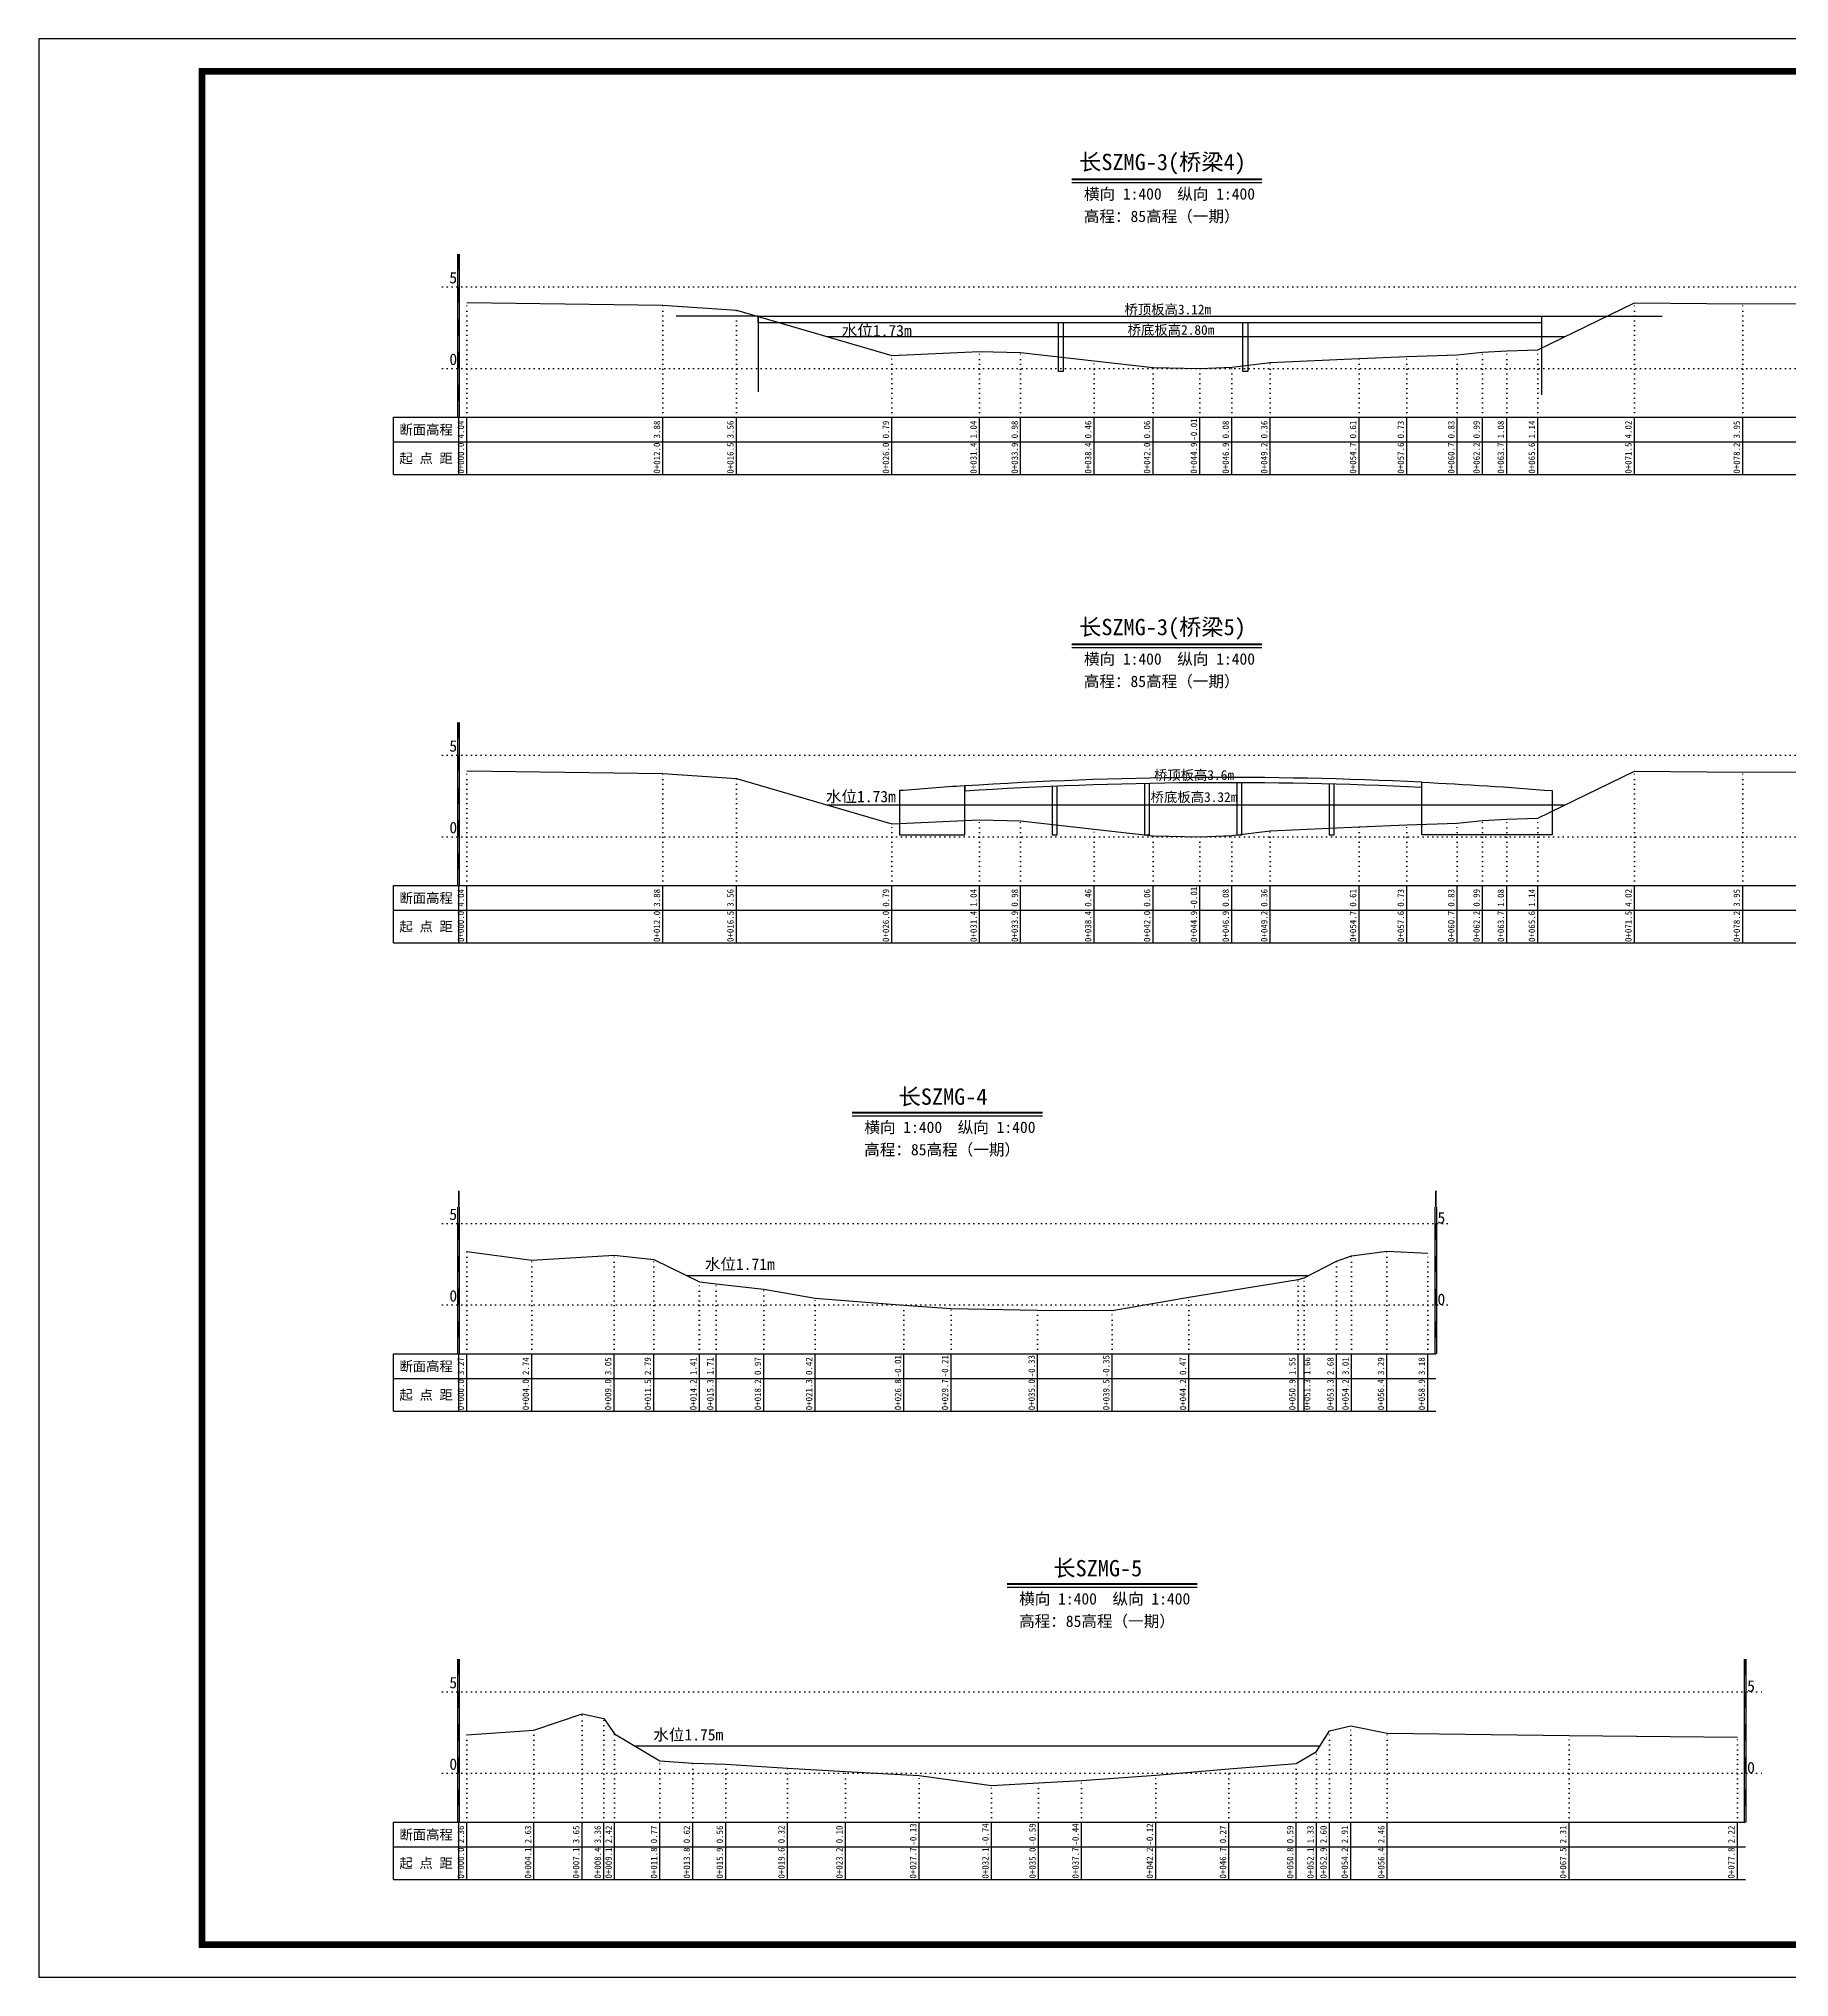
# Model space of a CAD drawing. Header units: millimetres. Extents: x 519117 to 520888, y 3371934 to 3372231.
# Drawn here: x 519566.9 to 519835, y 3371934.2 to 3372231.2 of the extents above; entities that cross this region are included whole.
import ezdxf
from ezdxf.enums import TextEntityAlignment as Align

# ---------------------------------------------------------------- set-up
doc = ezdxf.new("R2010")
doc.units = ezdxf.units.MM
doc.header["$LTSCALE"] = 0.4
doc.header["$MEASUREMENT"] = 0
doc.linetypes.add('X4', pattern=[1.6, 0, -1.6])
for name, color, linetype in [('DMX', 1, 'Continuous'), ('zdm1', 5, 'Continuous'), ('ZDMT5', 3, 'Continuous'), ('图框', 7, 'Continuous'), ('断面名称', 5, 'Continuous'), ('桥梁', 7, 'Continuous'), ('比例尺', 3, 'Continuous'), ('水位', 7, 'Continuous')]:
    doc.layers.add(name, color=color, linetype=linetype)
doc.styles.add('HDM', font='fangsong_GB2312.ttf')

msp = doc.modelspace()

# ---------------------------------------------------------------- linework, layer by layer
at = {"layer": 'DMX', "linetype": 'Continuous', "flags": 128}
for points in [[(519632.46, 3372190.77), (519662.48, 3372190.37), (519673.73, 3372189.57), (519697.56, 3372182.65), (519710.98, 3372183.27), (519717.28, 3372183.12), (519728.53, 3372181.82), (519737.56, 3372180.82), (519744.73, 3372180.65), (519749.61, 3372180.87), (519755.51, 3372181.57), (519769.11, 3372182.2), (519776.43, 3372182.5), (519784.16, 3372182.75), (519788.03, 3372183.15), (519791.76, 3372183.37), (519796.51, 3372183.52), (519811.28, 3372190.72), (519827.88, 3372190.55), (519846.88, 3372190.6)], [(519632.46, 3372119.02), (519662.48, 3372118.62), (519673.73, 3372117.82), (519697.56, 3372110.9), (519710.98, 3372111.52), (519717.28, 3372111.37), (519728.53, 3372110.07), (519737.56, 3372109.07), (519744.73, 3372108.9), (519749.61, 3372109.12), (519755.51, 3372109.82), (519769.11, 3372110.45), (519776.43, 3372110.75), (519784.16, 3372111), (519788.03, 3372111.4), (519791.76, 3372111.62), (519796.51, 3372111.77), (519811.28, 3372118.97), (519827.88, 3372118.8), (519846.88, 3372118.85)], [(519632.46, 3372045.35), (519642.38, 3372044.02), (519655.01, 3372044.8), (519661.08, 3372044.15), (519668.06, 3372040.7), (519670.66, 3372040.41), (519677.93, 3372039.6), (519685.78, 3372038.22), (519699.41, 3372037.15), (519706.61, 3372036.65), (519719.88, 3372036.35), (519731.31, 3372036.3), (519743.06, 3372038.35), (519759.81, 3372041.05), (519760.71, 3372041.32), (519765.66, 3372043.87), (519767.96, 3372044.7), (519773.38, 3372045.4), (519779.63, 3372045.12)], [(519632.46, 3371971.32), (519642.73, 3371972), (519650.11, 3371974.55), (519653.41, 3371973.82), (519655.08, 3371971.47), (519662.03, 3371967.35), (519667.06, 3371966.97), (519672.11, 3371966.82), (519681.56, 3371966.22), (519690.43, 3371965.67), (519701.73, 3371965.1), (519712.81, 3371963.57), (519720.01, 3371963.95), (519726.61, 3371964.32), (519737.98, 3371965.12), (519749.18, 3371966.1), (519759.48, 3371966.9), (519762.58, 3371968.75), (519764.58, 3371971.92), (519767.83, 3371972.7), (519773.43, 3371971.57), (519801.28, 3371971.2), (519827.06, 3371970.97)]]:
    msp.add_lwpolyline(points, dxfattribs=at)
at = {"layer": 'zdm1', "linetype": 'Continuous'}
for p, q in [((519631.08, 3372173.17), (519631.08, 3372198.17)), ((519631.33, 3372173.17), (519631.33, 3372198.17)), ((519621.21, 3372173.17), (519632.46, 3372173.17)), ((519621.21, 3372164.42), (519621.21, 3372173.17)), ((519631.21, 3372164.42), (519631.21, 3372173.17)), ((519632.46, 3372173.17), (519848.13, 3372173.17)), ((519621.21, 3372169.42), (519848.13, 3372169.42)), ((519621.21, 3372164.42), (519848.13, 3372164.42)), ((519631.08, 3372101.42), (519631.08, 3372126.42)), ((519631.33, 3372101.42), (519631.33, 3372126.42)), ((519621.21, 3372101.42), (519632.46, 3372101.42)), ((519621.21, 3372092.67), (519621.21, 3372101.42)), ((519631.21, 3372092.67), (519631.21, 3372101.42)), ((519632.46, 3372101.42), (519848.13, 3372101.42)), ((519621.21, 3372097.67), (519848.13, 3372097.67)), ((519621.21, 3372092.67), (519848.13, 3372092.67)), ((519631.08, 3372029.67), (519631.08, 3372052.17)), ((519631.33, 3372029.67), (519631.33, 3372052.17)), ((519780.76, 3372029.67), (519780.76, 3372052.17)), ((519781.01, 3372029.67), (519781.01, 3372052.17)), ((519621.21, 3372020.92), (519621.21, 3372029.67)), ((519621.21, 3372029.67), (519632.46, 3372029.67)), ((519631.21, 3372020.92), (519631.21, 3372029.67)), ((519632.46, 3372029.67), (519780.88, 3372029.67)), ((519621.21, 3372025.92), (519780.88, 3372025.92)), ((519621.21, 3372020.92), (519780.88, 3372020.92)), ((519631.08, 3371957.92), (519631.08, 3371982.92)), ((519631.33, 3371957.92), (519631.33, 3371982.92)), ((519828.18, 3371957.92), (519828.18, 3371982.92)), ((519828.43, 3371957.92), (519828.43, 3371982.92)), ((519621.21, 3371949.17), (519621.21, 3371957.92)), ((519621.21, 3371957.92), (519632.46, 3371957.92)), ((519631.21, 3371949.17), (519631.21, 3371957.92)), ((519632.46, 3371957.92), (519828.31, 3371957.92)), ((519621.21, 3371954.17), (519828.31, 3371954.17)), ((519621.21, 3371949.17), (519828.31, 3371949.17))]:
    msp.add_line(p, q, dxfattribs=at)
at = {"layer": 'zdm1', "linetype": 'X4'}
for p, q in [((519628.71, 3372193.17), (519850.63, 3372193.17)), ((519628.71, 3372180.67), (519850.63, 3372180.67)), ((519628.71, 3372121.42), (519850.63, 3372121.42)), ((519628.71, 3372108.92), (519850.63, 3372108.92)), ((519628.71, 3372049.67), (519783.38, 3372049.67)), ((519628.71, 3372037.17), (519783.38, 3372037.17)), ((519628.71, 3371977.92), (519830.81, 3371977.92)), ((519628.71, 3371965.42), (519830.81, 3371965.42))]:
    msp.add_line(p, q, dxfattribs=at)
at = {"layer": 'zdm1', "linetype": 'Continuous', "flags": 128}
for points in [[(519631.21, 3372195.67, 0.25, 0.25, 0), (519631.21, 3372198.17, 0.25, 0.25, 0)], [(519631.21, 3372190.67, 0.25, 0.25, 0), (519631.21, 3372193.17, 0.25, 0.25, 0)], [(519631.21, 3372185.67, 0.25, 0.25, 0), (519631.21, 3372188.17, 0.25, 0.25, 0)], [(519631.21, 3372180.67, 0.25, 0.25, 0), (519631.21, 3372183.17, 0.25, 0.25, 0)], [(519631.21, 3372175.67, 0.25, 0.25, 0), (519631.21, 3372178.17, 0.25, 0.25, 0)], [(519631.21, 3372123.92, 0.25, 0.25, 0), (519631.21, 3372126.42, 0.25, 0.25, 0)], [(519631.21, 3372118.92, 0.25, 0.25, 0), (519631.21, 3372121.42, 0.25, 0.25, 0)], [(519631.21, 3372113.92, 0.25, 0.25, 0), (519631.21, 3372116.42, 0.25, 0.25, 0)], [(519631.21, 3372108.92, 0.25, 0.25, 0), (519631.21, 3372111.42, 0.25, 0.25, 0)], [(519631.21, 3372103.92, 0.25, 0.25, 0), (519631.21, 3372106.42, 0.25, 0.25, 0)], [(519631.21, 3372052.17, 0.25, 0.25, 0), (519631.21, 3372054.67, 0.25, 0.25, 0)], [(519780.88, 3372052.17, 0.25, 0.25, 0), (519780.88, 3372054.67, 0.25, 0.25, 0)], [(519631.21, 3372047.17, 0.25, 0.25, 0), (519631.21, 3372049.67, 0.25, 0.25, 0)], [(519780.88, 3372047.17, 0.25, 0.25, 0), (519780.88, 3372049.67, 0.25, 0.25, 0)], [(519631.21, 3372042.17, 0.25, 0.25, 0), (519631.21, 3372044.67, 0.25, 0.25, 0)], [(519780.88, 3372042.17, 0.25, 0.25, 0), (519780.88, 3372044.67, 0.25, 0.25, 0)], [(519631.21, 3372037.17, 0.25, 0.25, 0), (519631.21, 3372039.67, 0.25, 0.25, 0)], [(519780.88, 3372037.17, 0.25, 0.25, 0), (519780.88, 3372039.67, 0.25, 0.25, 0)], [(519631.21, 3372032.17, 0.25, 0.25, 0), (519631.21, 3372034.67, 0.25, 0.25, 0)], [(519780.88, 3372032.17, 0.25, 0.25, 0), (519780.88, 3372034.67, 0.25, 0.25, 0)], [(519631.21, 3371980.42, 0.25, 0.25, 0), (519631.21, 3371982.92, 0.25, 0.25, 0)], [(519828.31, 3371980.42, 0.25, 0.25, 0), (519828.31, 3371982.92, 0.25, 0.25, 0)], [(519631.21, 3371975.42, 0.25, 0.25, 0), (519631.21, 3371977.92, 0.25, 0.25, 0)], [(519828.31, 3371975.42, 0.25, 0.25, 0), (519828.31, 3371977.92, 0.25, 0.25, 0)], [(519631.21, 3371970.42, 0.25, 0.25, 0), (519631.21, 3371972.92, 0.25, 0.25, 0)], [(519828.31, 3371970.42, 0.25, 0.25, 0), (519828.31, 3371972.92, 0.25, 0.25, 0)], [(519631.21, 3371965.42, 0.25, 0.25, 0), (519631.21, 3371967.92, 0.25, 0.25, 0)], [(519828.31, 3371965.42, 0.25, 0.25, 0), (519828.31, 3371967.92, 0.25, 0.25, 0)], [(519631.21, 3371960.42, 0.25, 0.25, 0), (519631.21, 3371962.92, 0.25, 0.25, 0)], [(519828.31, 3371960.42, 0.25, 0.25, 0), (519828.31, 3371962.92, 0.25, 0.25, 0)]]:
    msp.add_lwpolyline(points, format="xyseb", dxfattribs=at)
at = {"layer": 'ZDMT5', "linetype": 'X4'}
for p, q in [((519632.46, 3372173.17), (519632.46, 3372190.77)), ((519662.48, 3372173.17), (519662.48, 3372190.37)), ((519673.73, 3372173.17), (519673.73, 3372189.57)), ((519811.28, 3372173.17), (519811.28, 3372190.72)), ((519827.88, 3372173.17), (519827.88, 3372190.55)), ((519697.56, 3372173.17), (519697.56, 3372182.65)), ((519710.98, 3372173.17), (519710.98, 3372183.27)), ((519717.28, 3372173.17), (519717.28, 3372183.12)), ((519784.16, 3372173.17), (519784.16, 3372182.75)), ((519788.03, 3372173.17), (519788.03, 3372183.15)), ((519791.76, 3372173.17), (519791.76, 3372183.37)), ((519796.51, 3372173.17), (519796.51, 3372183.52)), ((519728.53, 3372173.17), (519728.53, 3372181.82)), ((519737.56, 3372173.17), (519737.56, 3372180.82)), ((519744.73, 3372173.17), (519744.73, 3372180.65)), ((519749.61, 3372173.17), (519749.61, 3372180.87)), ((519755.51, 3372173.17), (519755.51, 3372181.57)), ((519769.11, 3372173.17), (519769.11, 3372182.2)), ((519776.43, 3372173.17), (519776.43, 3372182.5)), ((519632.46, 3372101.42), (519632.46, 3372119.02)), ((519662.48, 3372101.42), (519662.48, 3372118.62)), ((519673.73, 3372101.42), (519673.73, 3372117.82)), ((519811.28, 3372101.42), (519811.28, 3372118.97)), ((519827.88, 3372101.42), (519827.88, 3372118.8)), ((519710.98, 3372101.42), (519710.98, 3372111.52)), ((519717.28, 3372101.42), (519717.28, 3372111.37)), ((519788.03, 3372101.42), (519788.03, 3372111.4)), ((519791.76, 3372101.42), (519791.76, 3372111.62)), ((519796.51, 3372101.42), (519796.51, 3372111.77)), ((519697.56, 3372101.42), (519697.56, 3372110.9)), ((519728.53, 3372101.42), (519728.53, 3372110.07)), ((519737.56, 3372101.42), (519737.56, 3372109.07)), ((519744.73, 3372101.42), (519744.73, 3372108.9)), ((519749.61, 3372101.42), (519749.61, 3372109.12)), ((519755.51, 3372101.42), (519755.51, 3372109.82)), ((519769.11, 3372101.42), (519769.11, 3372110.45)), ((519776.43, 3372101.42), (519776.43, 3372110.75)), ((519784.16, 3372101.42), (519784.16, 3372111)), ((519632.46, 3372029.67), (519632.46, 3372045.35)), ((519642.38, 3372029.67), (519642.38, 3372044.02)), ((519655.01, 3372029.67), (519655.01, 3372044.8)), ((519661.08, 3372029.67), (519661.08, 3372044.15)), ((519765.66, 3372029.67), (519765.66, 3372043.87)), ((519767.96, 3372029.67), (519767.96, 3372044.7)), ((519773.38, 3372029.67), (519773.38, 3372045.4)), ((519779.63, 3372029.67), (519779.63, 3372045.12)), ((519668.06, 3372029.67), (519668.06, 3372040.7)), ((519670.66, 3372029.67), (519670.66, 3372040.41)), ((519759.81, 3372029.67), (519759.81, 3372041.05)), ((519760.71, 3372029.67), (519760.71, 3372041.32)), ((519677.93, 3372029.67), (519677.93, 3372039.6)), ((519685.78, 3372029.67), (519685.78, 3372038.22)), ((519699.41, 3372029.67), (519699.41, 3372037.15)), ((519743.06, 3372029.67), (519743.06, 3372038.35)), ((519706.61, 3372029.67), (519706.61, 3372036.65)), ((519719.88, 3372029.67), (519719.88, 3372036.35)), ((519731.31, 3372029.67), (519731.31, 3372036.3)), ((519642.73, 3371957.92), (519642.73, 3371972)), ((519650.11, 3371957.92), (519650.11, 3371974.55)), ((519653.41, 3371957.92), (519653.41, 3371973.82)), ((519764.58, 3371957.92), (519764.58, 3371971.92)), ((519767.83, 3371957.92), (519767.83, 3371972.7)), ((519632.46, 3371957.92), (519632.46, 3371971.32)), ((519655.08, 3371957.92), (519655.08, 3371971.47)), ((519762.58, 3371957.92), (519762.58, 3371968.75)), ((519773.43, 3371957.92), (519773.43, 3371971.57)), ((519801.28, 3371957.92), (519801.28, 3371971.2)), ((519827.06, 3371957.92), (519827.06, 3371970.97)), ((519662.03, 3371957.92), (519662.03, 3371967.35)), ((519667.06, 3371957.92), (519667.06, 3371966.97)), ((519672.11, 3371957.92), (519672.11, 3371966.82)), ((519681.56, 3371957.92), (519681.56, 3371966.22)), ((519749.18, 3371957.92), (519749.18, 3371966.1)), ((519759.48, 3371957.92), (519759.48, 3371966.9)), ((519690.43, 3371957.92), (519690.43, 3371965.67)), ((519701.73, 3371957.92), (519701.73, 3371965.1)), ((519712.81, 3371957.92), (519712.81, 3371963.57)), ((519720.01, 3371957.92), (519720.01, 3371963.95)), ((519726.61, 3371957.92), (519726.61, 3371964.32)), ((519737.98, 3371957.92), (519737.98, 3371965.12))]:
    msp.add_line(p, q, dxfattribs=at)
at = {"layer": 'ZDMT5', "linetype": 'Continuous'}
for p, q in [((519632.46, 3372164.42), (519632.46, 3372173.17)), ((519662.48, 3372164.42), (519662.48, 3372173.17)), ((519673.73, 3372164.42), (519673.73, 3372173.17)), ((519697.56, 3372164.42), (519697.56, 3372173.17)), ((519710.98, 3372164.42), (519710.98, 3372173.17)), ((519717.28, 3372164.42), (519717.28, 3372173.17)), ((519728.53, 3372164.42), (519728.53, 3372173.17)), ((519737.56, 3372164.42), (519737.56, 3372173.17)), ((519744.73, 3372164.42), (519744.73, 3372173.17)), ((519749.61, 3372164.42), (519749.61, 3372173.17)), ((519755.51, 3372164.42), (519755.51, 3372173.17)), ((519769.11, 3372164.42), (519769.11, 3372173.17)), ((519776.43, 3372164.42), (519776.43, 3372173.17)), ((519784.16, 3372164.42), (519784.16, 3372173.17)), ((519788.03, 3372164.42), (519788.03, 3372173.17)), ((519791.76, 3372164.42), (519791.76, 3372173.17)), ((519796.51, 3372164.42), (519796.51, 3372173.17)), ((519811.28, 3372164.42), (519811.28, 3372173.17)), ((519827.88, 3372164.42), (519827.88, 3372173.17)), ((519632.46, 3372092.67), (519632.46, 3372101.42)), ((519662.48, 3372092.67), (519662.48, 3372101.42)), ((519673.73, 3372092.67), (519673.73, 3372101.42)), ((519697.56, 3372092.67), (519697.56, 3372101.42)), ((519710.98, 3372092.67), (519710.98, 3372101.42)), ((519717.28, 3372092.67), (519717.28, 3372101.42)), ((519728.53, 3372092.67), (519728.53, 3372101.42)), ((519737.56, 3372092.67), (519737.56, 3372101.42)), ((519744.73, 3372092.67), (519744.73, 3372101.42)), ((519749.61, 3372092.67), (519749.61, 3372101.42)), ((519755.51, 3372092.67), (519755.51, 3372101.42)), ((519769.11, 3372092.67), (519769.11, 3372101.42)), ((519776.43, 3372092.67), (519776.43, 3372101.42)), ((519784.16, 3372092.67), (519784.16, 3372101.42)), ((519788.03, 3372092.67), (519788.03, 3372101.42)), ((519791.76, 3372092.67), (519791.76, 3372101.42)), ((519796.51, 3372092.67), (519796.51, 3372101.42)), ((519811.28, 3372092.67), (519811.28, 3372101.42)), ((519827.88, 3372092.67), (519827.88, 3372101.42)), ((519632.46, 3372020.92), (519632.46, 3372029.67)), ((519642.38, 3372020.92), (519642.38, 3372029.67)), ((519655.01, 3372020.92), (519655.01, 3372029.67)), ((519661.08, 3372020.92), (519661.08, 3372029.67)), ((519668.06, 3372020.92), (519668.06, 3372029.67)), ((519670.66, 3372020.92), (519670.66, 3372029.67)), ((519677.93, 3372020.92), (519677.93, 3372029.67)), ((519685.78, 3372020.92), (519685.78, 3372029.67)), ((519699.41, 3372020.92), (519699.41, 3372029.67)), ((519706.61, 3372020.92), (519706.61, 3372029.67)), ((519719.88, 3372020.92), (519719.88, 3372029.67)), ((519731.31, 3372020.92), (519731.31, 3372029.67)), ((519743.06, 3372020.92), (519743.06, 3372029.67)), ((519759.81, 3372020.92), (519759.81, 3372029.67)), ((519760.71, 3372020.92), (519760.71, 3372029.67)), ((519765.66, 3372020.92), (519765.66, 3372029.67)), ((519767.96, 3372020.92), (519767.96, 3372029.67)), ((519773.38, 3372020.92), (519773.38, 3372029.67)), ((519779.63, 3372020.92), (519779.63, 3372029.67)), ((519632.46, 3371949.17), (519632.46, 3371957.92)), ((519642.73, 3371949.17), (519642.73, 3371957.92)), ((519650.11, 3371949.17), (519650.11, 3371957.92)), ((519653.41, 3371949.17), (519653.41, 3371957.92)), ((519655.08, 3371949.17), (519655.08, 3371957.92)), ((519662.03, 3371949.17), (519662.03, 3371957.92)), ((519667.06, 3371949.17), (519667.06, 3371957.92)), ((519672.11, 3371949.17), (519672.11, 3371957.92)), ((519681.56, 3371949.17), (519681.56, 3371957.92)), ((519690.43, 3371949.17), (519690.43, 3371957.92)), ((519701.73, 3371949.17), (519701.73, 3371957.92)), ((519712.81, 3371949.17), (519712.81, 3371957.92)), ((519720.01, 3371949.17), (519720.01, 3371957.92)), ((519726.61, 3371949.17), (519726.61, 3371957.92)), ((519737.98, 3371949.17), (519737.98, 3371957.92)), ((519749.18, 3371949.17), (519749.18, 3371957.92)), ((519759.48, 3371949.17), (519759.48, 3371957.92)), ((519762.58, 3371949.17), (519762.58, 3371957.92)), ((519764.58, 3371949.17), (519764.58, 3371957.92)), ((519767.83, 3371949.17), (519767.83, 3371957.92)), ((519773.43, 3371949.17), (519773.43, 3371957.92)), ((519801.28, 3371949.17), (519801.28, 3371957.92)), ((519827.06, 3371949.17), (519827.06, 3371957.92))]:
    msp.add_line(p, q, dxfattribs=at)
at = {"layer": '图框', "flags": 128}
msp.add_lwpolyline([(519566.88, 3371934.17), (519986.88, 3371934.17), (519986.88, 3372231.17), (519566.88, 3372231.17)], close=True, dxfattribs=at)
at = {"layer": '图框', "const_width": 1, "flags": 128}
msp.add_lwpolyline([(519591.88, 3371939.17), (519981.88, 3371939.17), (519981.88, 3372226.17), (519591.88, 3372226.17)], close=True, dxfattribs=at)
at = {"layer": '桥梁', "linetype": 'Continuous', "flags": 128}
for points in [[(519677.06, 3372188.67), (519664.53, 3372188.67)], [(519677.06, 3372188.67), (519677.06, 3372177.07)], [(519797.06, 3372188.67), (519815.53, 3372188.67)], [(519797.06, 3372188.67), (519797.06, 3372176.62)], [(519797.06, 3372187.67), (519752.06, 3372187.67), (519752.06, 3372180.17), (519751.31, 3372180.17), (519751.31, 3372187.67), (519723.81, 3372187.67), (519723.81, 3372180.17), (519723.06, 3372180.17), (519723.06, 3372187.67)], [(519750.41, 3372117.24), (519750.41, 3372109.22), (519751.16, 3372109.22)], [(519751.16, 3372109.22), (519751.16, 3372109.22), (519751.16, 3372117.24)], [(519722.11, 3372109.22), (519722.86, 3372109.22), (519722.86, 3372116.7)], [(519722.11, 3372116.67), (519722.11, 3372109.22), (519722.86, 3372109.22)], [(519736.26, 3372117.12), (519736.26, 3372109.22), (519737.01, 3372109.22)], [(519737.01, 3372109.22), (519737.01, 3372109.22), (519737.01, 3372117.13)], [(519764.56, 3372117.04), (519764.56, 3372109.22), (519765.31, 3372109.22)], [(519765.31, 3372109.22), (519765.31, 3372109.22), (519765.31, 3372117.02)]]:
    msp.add_lwpolyline(points, dxfattribs=at)
msp.add_lwpolyline([(519677.06, 3372188.67), (519797.06, 3372188.67), (519797.06, 3372187.67), (519677.06, 3372187.67)], close=True, dxfattribs=at)
at = {"layer": '桥梁', "linetype": 'Continuous'}
msp.add_lwpolyline([(519778.71, 3372117.27, 0.02826), (519708.71, 3372116.7), (519708.71, 3372115.95, -0.028294), (519778.71, 3372116.51)], format="xyb", close=True, dxfattribs=at)
at = {"layer": '桥梁', "linetype": 'Continuous', "flags": 128}
msp.add_lwpolyline([(519778.71, 3372109.22), (519778.71, 3372117.27, -0.008085), (519798.71, 3372115.97), (519798.71, 3372109.22)], format="xyb", close=True, dxfattribs=at)
msp.add_lwpolyline([(519698.71, 3372115.97), (519698.71, 3372109.22), (519708.71, 3372109.22), (519708.71, 3372116.72, 0.002061), (519698.71, 3372115.97)], format="xyb", dxfattribs=at)
at = {"layer": '比例尺', "color": 3, "linetype": 'Continuous', "lineweight": 40}
for p, q in [((519725.11, 3372209.67), (519754.23, 3372209.67)), ((519725.11, 3372138.42), (519754.23, 3372138.42)), ((519691.48, 3372066.67), (519720.6, 3372066.67)), ((519715.19, 3371994.42), (519744.32, 3371994.42))]:
    msp.add_line(p, q, dxfattribs=at)
at = {"layer": '比例尺', "color": 3, "linetype": 'Continuous'}
for p, q in [((519725.11, 3372209.17), (519754.23, 3372209.17)), ((519725.11, 3372137.92), (519754.23, 3372137.92)), ((519691.48, 3372066.17), (519720.6, 3372066.17)), ((519715.19, 3371993.92), (519744.32, 3371993.92))]:
    msp.add_line(p, q, dxfattribs=at)
at = {"layer": '水位', "color": 6, "linetype": 'Continuous', "flags": 128}
for points in [[(519687.54, 3372185.56), (519800.68, 3372185.56)], [(519687.54, 3372113.81), (519800.68, 3372113.81)], [(519666.07, 3372041.68), (519761.4, 3372041.68)], [(519658.21, 3371969.61), (519763.13, 3371969.61)]]:
    msp.add_lwpolyline(points, dxfattribs=at)

# ---------------------------------------------------------------- texts
at = {"layer": 'zdm1', "linetype": 'Continuous', "style": 'HDM'}
for s, p in [('5', (519630.96, 3372193.17)), ('0', (519630.96, 3372180.67)), ('5', (519630.96, 3372121.42)), ('0', (519630.96, 3372108.92)), ('5', (519630.96, 3372049.67)), ('0', (519630.96, 3372037.17)), ('5', (519630.96, 3371977.92)), ('0', (519630.96, 3371965.42))]:
    msp.add_text(s, height=1.75, dxfattribs=at).set_placement(p, align=Align.BOTTOM_RIGHT)
for s, p in [('断面高程', (519626.21, 3372171.3)), ('起 点 距', (519626.21, 3372166.92)), ('断面高程', (519626.21, 3372099.55)), ('起 点 距', (519626.21, 3372095.17)), ('断面高程', (519626.21, 3372027.8)), ('起 点 距', (519626.21, 3372023.42)), ('断面高程', (519626.21, 3371956.05)), ('起 点 距', (519626.21, 3371951.67))]:
    msp.add_text(s, height=1.5, dxfattribs=at).set_placement(p, align=Align.MIDDLE)
for s, p in [('5', (519781.13, 3372049.67)), ('0', (519781.13, 3372037.17)), ('5', (519828.56, 3371977.92)), ('0', (519828.56, 3371965.42))]:
    msp.add_text(s, height=1.75, dxfattribs=at).set_placement(p)
at = {"layer": 'ZDMT5', "linetype": 'Continuous', "style": 'HDM'}
for s, p in [('4.04', (519632.33, 3372171.3)), ('3.88', (519662.36, 3372171.3)), ('3.56', (519673.61, 3372171.3)), ('0.79', (519697.43, 3372171.3)), ('1.04', (519710.86, 3372171.3)), ('0.98', (519717.16, 3372171.3)), ('0.46', (519728.41, 3372171.3)), ('0.06', (519737.43, 3372171.3)), ('-0.01', (519744.61, 3372171.3)), ('0.08', (519749.48, 3372171.3)), ('0.36', (519755.38, 3372171.3)), ('0.61', (519768.98, 3372171.3)), ('0.73', (519776.31, 3372171.3)), ('0.83', (519784.03, 3372171.3)), ('0.99', (519787.91, 3372171.3)), ('1.08', (519791.63, 3372171.3)), ('1.14', (519796.38, 3372171.3)), ('4.02', (519811.16, 3372171.3)), ('3.95', (519827.76, 3372171.3)), ('0+000.0', (519632.33, 3372166.92)), ('0+012.0', (519662.36, 3372166.92)), ('0+016.5', (519673.61, 3372166.92)), ('0+026.0', (519697.43, 3372166.92)), ('0+031.4', (519710.86, 3372166.92)), ('0+033.9', (519717.16, 3372166.92)), ('0+038.4', (519728.41, 3372166.92)), ('0+042.0', (519737.43, 3372166.92)), ('0+044.9', (519744.61, 3372166.92)), ('0+046.9', (519749.48, 3372166.92)), ('0+049.2', (519755.38, 3372166.92)), ('0+054.7', (519768.98, 3372166.92)), ('0+057.6', (519776.31, 3372166.92)), ('0+060.7', (519784.03, 3372166.92)), ('0+062.2', (519787.91, 3372166.92)), ('0+063.7', (519791.63, 3372166.92)), ('0+065.6', (519796.38, 3372166.92)), ('0+071.5', (519811.16, 3372166.92)), ('0+078.2', (519827.76, 3372166.92)), ('4.04', (519632.33, 3372099.55)), ('3.88', (519662.36, 3372099.55)), ('3.56', (519673.61, 3372099.55)), ('0.79', (519697.43, 3372099.55)), ('1.04', (519710.86, 3372099.55)), ('0.98', (519717.16, 3372099.55)), ('0.46', (519728.41, 3372099.55)), ('0.06', (519737.43, 3372099.55)), ('-0.01', (519744.61, 3372099.55)), ('0.08', (519749.48, 3372099.55)), ('0.36', (519755.38, 3372099.55)), ('0.61', (519768.98, 3372099.55)), ('0.73', (519776.31, 3372099.55)), ('0.83', (519784.03, 3372099.55)), ('0.99', (519787.91, 3372099.55)), ('1.08', (519791.63, 3372099.55)), ('1.14', (519796.38, 3372099.55)), ('4.02', (519811.16, 3372099.55)), ('3.95', (519827.76, 3372099.55)), ('0+000.0', (519632.33, 3372095.17)), ('0+012.0', (519662.36, 3372095.17)), ('0+016.5', (519673.61, 3372095.17)), ('0+026.0', (519697.43, 3372095.17)), ('0+031.4', (519710.86, 3372095.17)), ('0+033.9', (519717.16, 3372095.17)), ('0+038.4', (519728.41, 3372095.17)), ('0+042.0', (519737.43, 3372095.17)), ('0+044.9', (519744.61, 3372095.17)), ('0+046.9', (519749.48, 3372095.17)), ('0+049.2', (519755.38, 3372095.17)), ('0+054.7', (519768.98, 3372095.17)), ('0+057.6', (519776.31, 3372095.17)), ('0+060.7', (519784.03, 3372095.17)), ('0+062.2', (519787.91, 3372095.17)), ('0+063.7', (519791.63, 3372095.17)), ('0+065.6', (519796.38, 3372095.17)), ('0+071.5', (519811.16, 3372095.17)), ('0+078.2', (519827.76, 3372095.17)), ('3.27', (519632.33, 3372027.8)), ('2.74', (519642.26, 3372027.8)), ('3.05', (519654.88, 3372027.8)), ('2.79', (519660.96, 3372027.8)), ('1.41', (519667.93, 3372027.8)), ('1.71', (519670.53, 3372027.8)), ('0.97', (519677.81, 3372027.8)), ('0.42', (519685.66, 3372027.8)), ('-0.01', (519699.28, 3372027.8)), ('-0.21', (519706.48, 3372027.8)), ('-0.33', (519719.76, 3372027.8)), ('-0.35', (519731.18, 3372027.8)), ('0.47', (519742.93, 3372027.8)), ('1.55', (519759.68, 3372027.8)), ('1.66', (519761.96, 3372027.82)), ('2.68', (519765.53, 3372027.8)), ('3.01', (519767.83, 3372027.8)), ('3.29', (519773.26, 3372027.8)), ('3.18', (519779.51, 3372027.8)), ('0+000.0', (519632.33, 3372023.42)), ('0+004.0', (519642.26, 3372023.42)), ('0+009.0', (519654.88, 3372023.42)), ('0+011.5', (519660.96, 3372023.42)), ('0+014.2', (519667.93, 3372023.42)), ('0+015.3', (519670.53, 3372023.42)), ('0+018.2', (519677.81, 3372023.42)), ('0+021.3', (519685.66, 3372023.42)), ('0+026.8', (519699.28, 3372023.42)), ('0+029.7', (519706.48, 3372023.42)), ('0+035.0', (519719.76, 3372023.42)), ('0+039.5', (519731.18, 3372023.42)), ('0+044.2', (519742.93, 3372023.42)), ('0+050.9', (519759.68, 3372023.42)), ('0+051.3', (519761.96, 3372023.45)), ('0+053.3', (519765.53, 3372023.42)), ('0+054.2', (519767.83, 3372023.42)), ('0+056.4', (519773.26, 3372023.42)), ('0+058.9', (519779.51, 3372023.42)), ('2.36', (519632.33, 3371956.05)), ('2.63', (519642.61, 3371956.05)), ('3.65', (519649.98, 3371956.05)), ('3.36', (519653.28, 3371956.05)), ('2.42', (519654.96, 3371956.05)), ('0.77', (519661.91, 3371956.05)), ('0.62', (519666.93, 3371956.05)), ('0.56', (519671.98, 3371956.05)), ('0.32', (519681.43, 3371956.05)), ('0.10', (519690.31, 3371956.05)), ('-0.13', (519701.61, 3371956.05)), ('-0.74', (519712.68, 3371956.05)), ('-0.59', (519719.88, 3371956.05)), ('-0.44', (519726.48, 3371956.05)), ('-0.12', (519737.86, 3371956.05)), ('0.27', (519749.06, 3371956.05)), ('0.59', (519759.36, 3371956.05)), ('1.33', (519762.46, 3371956.05)), ('2.60', (519764.46, 3371956.05)), ('2.91', (519767.71, 3371956.05)), ('2.46', (519773.31, 3371956.05)), ('2.31', (519801.16, 3371956.05)), ('2.22', (519826.93, 3371956.05)), ('0+000.0', (519632.33, 3371951.67)), ('0+004.1', (519642.61, 3371951.67)), ('0+007.1', (519649.98, 3371951.67)), ('0+008.4', (519653.28, 3371951.67)), ('0+009.1', (519654.96, 3371951.67)), ('0+011.8', (519661.91, 3371951.67)), ('0+013.8', (519666.93, 3371951.67)), ('0+015.9', (519671.98, 3371951.67)), ('0+019.6', (519681.43, 3371951.67)), ('0+023.2', (519690.31, 3371951.67)), ('0+027.7', (519701.61, 3371951.67)), ('0+032.1', (519712.68, 3371951.67)), ('0+035.0', (519719.88, 3371951.67)), ('0+037.7', (519726.48, 3371951.67)), ('0+042.2', (519737.86, 3371951.67)), ('0+046.7', (519749.06, 3371951.67)), ('0+050.8', (519759.36, 3371951.67)), ('0+052.1', (519762.46, 3371951.67)), ('0+052.9', (519764.46, 3371951.67)), ('0+054.2', (519767.71, 3371951.67)), ('0+056.4', (519773.31, 3371951.67)), ('0+067.5', (519801.16, 3371951.67)), ('0+077.8', (519826.93, 3371951.67))]:
    msp.add_text(s, height=1, rotation=90, dxfattribs=at).set_placement(p, align=Align.BOTTOM_CENTER)
at = {"layer": '断面名称', "color": 5, "linetype": 'Continuous', "style": 'HDM'}
for s, p in [('长SZMG-3(桥梁4)', (519739, 3372212.14)), ('长SZMG-3(桥梁5)', (519739, 3372140.89)), ('长SZMG-4', (519705.38, 3372069.14)), ('长SZMG-5', (519729.09, 3371996.89))]:
    msp.add_text(s, height=2.5, dxfattribs=at).set_placement(p, align=Align.MIDDLE)
at = {"layer": '桥梁', "color": 11, "linetype": 'Continuous', "style": 'HDM'}
for s, p in [('桥顶板高3.12m', (519739.82, 3372189.72)), ('桥底板高2.80m', (519740.31, 3372186.59)), ('桥顶板高3.6m', (519743.83, 3372118.39)), ('桥底板高3.32m', (519743.83, 3372115.01))]:
    msp.add_text(s, height=1.5, dxfattribs=at).set_placement(p, align=Align.MIDDLE)
at = {"layer": '比例尺', "color": 3, "linetype": 'Continuous', "style": 'HDM'}
for s, p in [('横向 1:400  纵向 1:400', (519753.18, 3372206)), ('高程：85高程（一期）', (519750.81, 3372202.57)), ('横向 1:400  纵向 1:400', (519753.18, 3372134.75)), ('高程：85高程（一期）', (519750.81, 3372131.32)), ('横向 1:400  纵向 1:400', (519719.55, 3372063)), ('高程：85高程（一期）', (519717.18, 3372059.57)), ('横向 1:400  纵向 1:400', (519743.26, 3371990.75)), ('高程：85高程（一期）', (519740.9, 3371987.32))]:
    msp.add_text(s, height=1.75, dxfattribs=at).set_placement(p, align=Align.BOTTOM_RIGHT)
at = {"layer": '水位', "color": 6, "linetype": 'Continuous', "style": 'HDM'}
for s, p in [('水位1.73m', (519695.23, 3372186.49)), ('水位1.73m', (519692.8, 3372115.11)), ('水位1.71m', (519674.26, 3372043.46)), ('水位1.75m', (519666.37, 3371971.36))]:
    msp.add_text(s, height=1.75, dxfattribs=at).set_placement(p, align=Align.MIDDLE)

doc.saveas('drawing.dxf')
